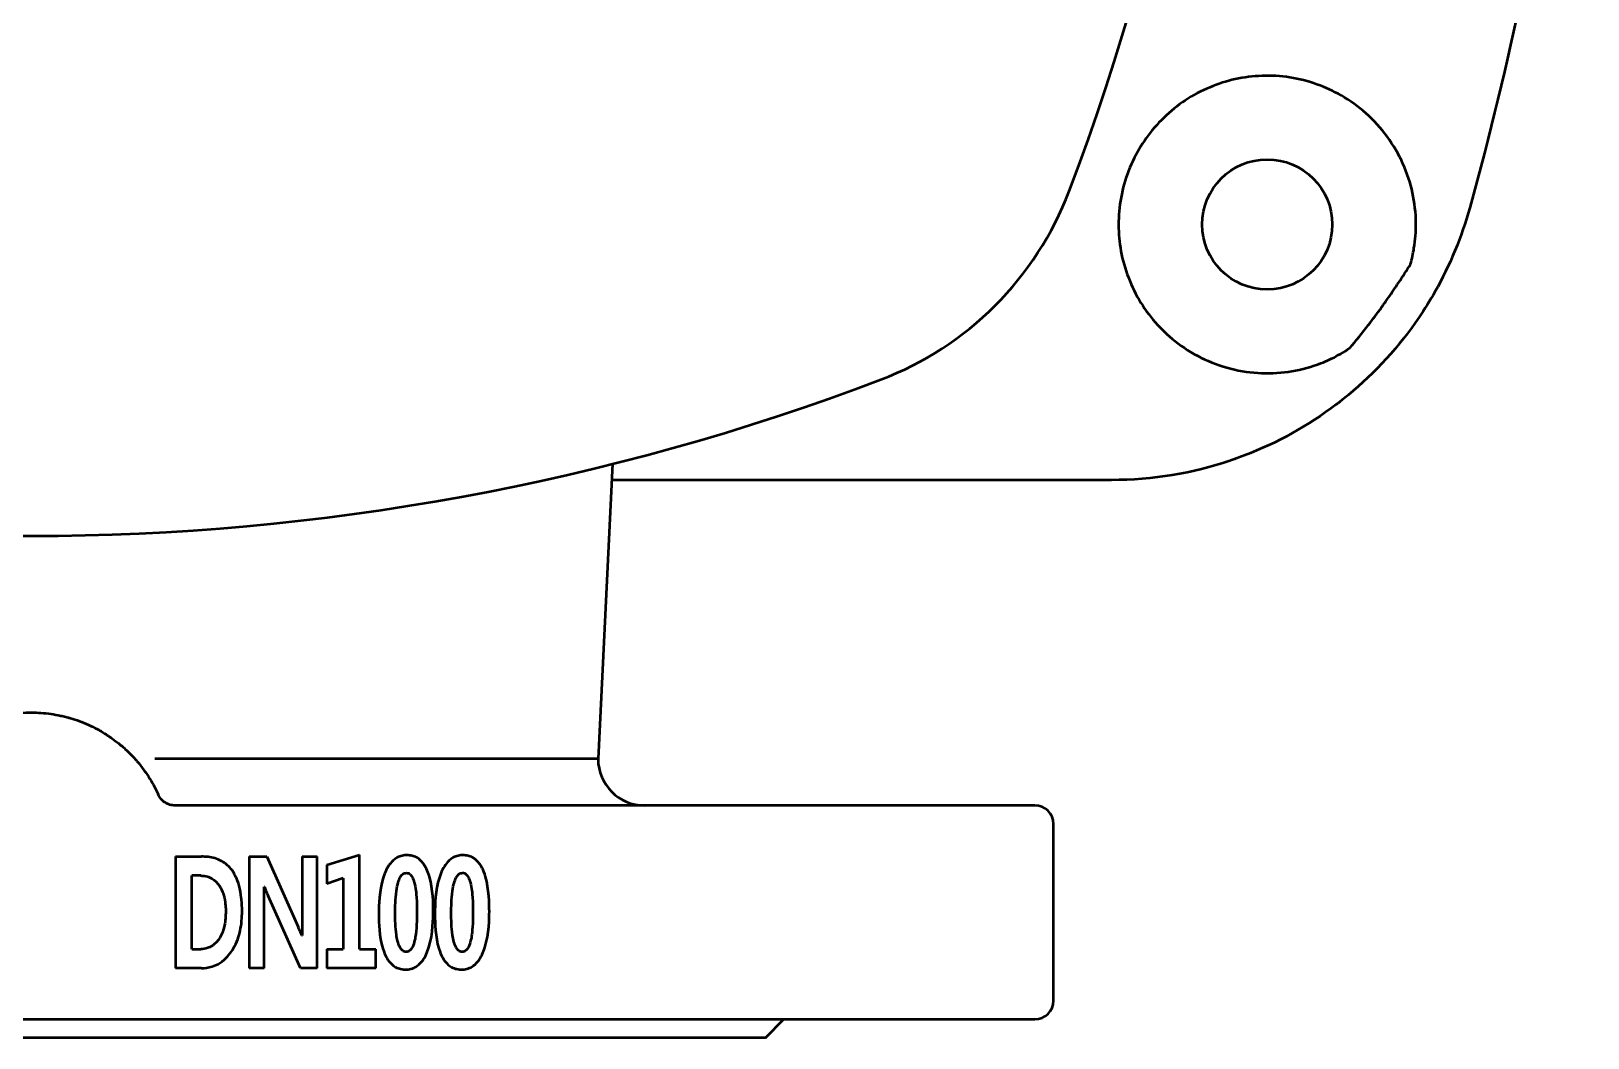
# Model space of a CAD drawing. Header units: millimetres. Extents: x 1510 to 10524, y 7125 to 13164.
# Drawn here: x 7929.95 to 7946.7, y 12611.39 to 12622.22 of the extents above; entities that cross this region are included whole.
import ezdxf

# ---------------------------------------------------------------- set-up
doc = ezdxf.new("R2010")
doc.units = ezdxf.units.MM
doc.header["$LTSCALE"] = 4
doc.layers.add('Visible (ISO)', color=7, linetype='Continuous', lineweight=50)

msp = doc.modelspace()

# ---------------------------------------------------------------- linework, layer by layer
at = {"layer": 'Visible (ISO)'}
for p, q in [((7936.211, 12617.567), (7936.055, 12614.394)), ((7941.58, 12617.394), (7936.203, 12617.394)), ((7940.755, 12613.894), (7931.504, 12613.894)), ((7940.955, 12611.794), (7940.955, 12613.694)), ((7931.507, 12613.344), (7931.507, 12612.144)), ((7931.507, 12613.344), (7931.789, 12613.344)), ((7932.3, 12613.344), (7932.3, 12612.144)), ((7932.3, 12613.344), (7932.492, 12613.344)), ((7932.492, 12613.344), (7932.827, 12612.589)), ((7932.871, 12613.344), (7933.032, 12613.344)), ((7932.871, 12613.344), (7932.871, 12612.494)), ((7933.032, 12612.144), (7933.032, 12613.344)), ((7933.137, 12613.255), (7933.489, 12613.362)), ((7933.489, 12612.349), (7933.489, 12613.362)), ((7931.779, 12613.139), (7931.683, 12613.139)), ((7931.683, 12612.349), (7931.683, 12613.139)), ((7933.137, 12613.255), (7933.137, 12613.051)), ((7932.465, 12613.018), (7932.462, 12613.018)), ((7933.313, 12613.113), (7933.137, 12613.051)), ((7933.313, 12613.113), (7933.313, 12612.349)), ((7932.461, 12612.144), (7932.461, 12612.826)), ((7932.853, 12612.144), (7932.504, 12612.92)), ((7932.868, 12612.494), (7932.871, 12612.494)), ((7931.683, 12612.349), (7931.779, 12612.349)), ((7933.137, 12612.349), (7933.137, 12612.144)), ((7933.137, 12612.349), (7933.313, 12612.349)), ((7933.489, 12612.349), (7933.664, 12612.349)), ((7933.664, 12612.144), (7933.664, 12612.349)), ((7931.788, 12612.144), (7931.507, 12612.144)), ((7932.461, 12612.144), (7932.3, 12612.144)), ((7933.032, 12612.144), (7932.853, 12612.144)), ((7933.664, 12612.144), (7933.137, 12612.144)), ((7919.155, 12611.594), (7940.755, 12611.594)), ((7937.855, 12611.394), (7938.055, 12611.594)), ((7937.855, 12611.394), (7922.055, 12611.394))]:
    msp.add_line(p, q, dxfattribs=at)
msp.add_circle((7943.255, 12620.144), 0.7, dxfattribs=at)
for centre, radius, start, end in [((7917.105, 12629.644), 25.7, 339.1605, 20.8395), ((7937.852, 12621.746), 3.5, 290.8395, 339.1605), ((7929.955, 12642.494), 25.7, 249.1605, 290.8395), ((7936.555, 12614.394), 0.5, 180, 270), ((7940.755, 12613.694), 0.2, 0, 90), ((7940.755, 12611.794), 0.2, 270, 0)]:
    msp.add_arc(centre, radius, start, end, dxfattribs=at)
for points, knots in [([(7946.705, 12629.644), (7946.705, 12629.262), (7946.698, 12628.879), (7946.686, 12628.495), (7946.679, 12628.298), (7946.671, 12628.101), (7946.661, 12627.903), (7946.651, 12627.706), (7946.64, 12627.508), (7946.626, 12627.31), (7946.626, 12627.307), (7946.626, 12627.303), (7946.626, 12627.3), (7946.573, 12626.52), (7946.494, 12625.737), (7946.387, 12624.954), (7946.387, 12624.951), (7946.387, 12624.949), (7946.387, 12624.947), (7946.386, 12624.944), (7946.386, 12624.941), (7946.385, 12624.938), (7946.18, 12623.434), (7945.869, 12621.889), (7945.434, 12620.323)], [0, 0, 0, 0, 0.122876, 0.122876, 0.122876, 0.185923, 0.185923, 0.185923, 0.248884, 0.248884, 0.248884, 0.25, 0.25, 0.25, 0.49834, 0.49834, 0.49834, 0.499023, 0.499023, 0.499023, 0.5, 0.5, 0.5, 1, 1, 1, 1]), ([(7944.834, 12619.888), (7944.849, 12619.978), (7944.856, 12620.068), (7944.854, 12620.27), (7944.841, 12620.38), (7944.795, 12620.589), (7944.761, 12620.695), (7944.67, 12620.899), (7944.612, 12620.998), (7944.479, 12621.18), (7944.402, 12621.265), (7944.235, 12621.413), (7944.145, 12621.477), (7943.89, 12621.624), (7943.698, 12621.694), (7943.3, 12621.756), (7943.095, 12621.747), (7942.728, 12621.666), (7942.54, 12621.589), (7942.207, 12621.369), (7942.062, 12621.226), (7941.844, 12620.921), (7941.756, 12620.737), (7941.656, 12620.351), (7941.644, 12620.148), (7941.686, 12619.775), (7941.745, 12619.578), (7941.932, 12619.222), (7942.06, 12619.063), (7942.202, 12618.939), (7942.282, 12618.869), (7942.372, 12618.805), (7942.567, 12618.695), (7942.671, 12618.65), (7942.887, 12618.582), (7942.999, 12618.56), (7943.222, 12618.54), (7943.333, 12618.542), (7943.546, 12618.567), (7943.654, 12618.59), (7943.824, 12618.647), (7943.887, 12618.672), (7943.948, 12618.702)], [-6.424683, -6.424683, -6.424683, -6.424683, -6.165741, -6.165741, -5.843627, -5.843627, -5.518651, -5.518651, -5.193675, -5.193675, -4.868699, -4.868699, -4.543723, -4.543723, -3.970715, -3.970715, -3.397707, -3.397707, -2.834784, -2.834784, -2.271861, -2.271861, -1.708938, -1.708938, -1.146015, -1.146015, -0.573008, -0.573008, 0, 0, 0, 0.324976, 0.324976, 0.649952, 0.649952, 0.974929, 0.974929, 1.299905, 1.299905, 1.622018, 1.622018, 1.815464, 1.815464, 1.815464, 1.815464]), ([(7945.434, 12620.323), (7945.346, 12620.007), (7945.22, 12619.703), (7945.059, 12619.42), (7945.006, 12619.326), (7944.948, 12619.234), (7944.888, 12619.145), (7944.675, 12618.832), (7944.417, 12618.549), (7944.124, 12618.307), (7944.103, 12618.29), (7944.082, 12618.272), (7944.06, 12618.256), (7944.05, 12618.247), (7944.039, 12618.239), (7944.028, 12618.23), (7944.023, 12618.226), (7944.017, 12618.222), (7944.012, 12618.218), (7944.007, 12618.214), (7944.001, 12618.21), (7943.996, 12618.206), (7943.698, 12617.98), (7943.365, 12617.794), (7943.007, 12617.657), (7942.982, 12617.647), (7942.956, 12617.638), (7942.93, 12617.629), (7942.917, 12617.624), (7942.904, 12617.619), (7942.892, 12617.615), (7942.885, 12617.613), (7942.879, 12617.61), (7942.872, 12617.608), (7942.869, 12617.607), (7942.866, 12617.606), (7942.862, 12617.605), (7942.859, 12617.604), (7942.856, 12617.603), (7942.853, 12617.602), (7942.455, 12617.468), (7942.024, 12617.394), (7941.58, 12617.394)], [0, 0, 0, 0, 0.1875, 0.1875, 0.1875, 0.25, 0.25, 0.25, 0.46875, 0.46875, 0.46875, 0.484375, 0.484375, 0.484375, 0.492187, 0.492187, 0.492187, 0.496094, 0.496094, 0.496094, 0.5, 0.5, 0.5, 0.71875, 0.71875, 0.71875, 0.734375, 0.734375, 0.734375, 0.742187, 0.742187, 0.742187, 0.746094, 0.746094, 0.746094, 0.748047, 0.748047, 0.748047, 0.75, 0.75, 0.75, 1, 1, 1, 1]), ([(7944.797, 12619.718), (7944.805, 12619.746), (7944.812, 12619.774), (7944.824, 12619.831), (7944.83, 12619.859), (7944.834, 12619.888)], [0.0000005, 0.0000005, 0.0000005, 0.0000005, 0.0872993, 0.0872993, 0.1745808, 0.1745808, 0.1745808, 0.1745808]), ([(7944.143, 12618.813), (7944.213, 12618.894), (7944.279, 12618.978), (7944.392, 12619.126), (7944.44, 12619.19), (7944.51, 12619.288), (7944.535, 12619.323), (7944.596, 12619.41), (7944.632, 12619.464), (7944.712, 12619.583), (7944.755, 12619.65), (7944.797, 12619.718)], [-1.106937, -1.106937, -1.106937, -1.106937, -0.790728, -0.790728, -0.556538, -0.556538, -0.430422, -0.430422, -0.239186, -0.239186, -0.000002, -0.000002, -0.000002, -0.000002]), ([(7943.948, 12618.702), (7943.982, 12618.718), (7944.015, 12618.735), (7944.08, 12618.772), (7944.112, 12618.792), (7944.143, 12618.813)], [0, 0, 0, 0, 0.1129397, 0.1129397, 0.225879, 0.225879, 0.225879, 0.225879]), ([(7928.588, 12614.011), (7928.611, 12614.063), (7928.64, 12614.12), (7928.697, 12614.212), (7928.718, 12614.243), (7928.753, 12614.291), (7928.765, 12614.307), (7928.784, 12614.332), (7928.794, 12614.344), (7928.806, 12614.358), (7928.812, 12614.365), (7928.815, 12614.369), (7928.817, 12614.371), (7928.818, 12614.372), (7928.818, 12614.372), (7928.857, 12614.418), (7928.895, 12614.456), (7928.965, 12614.522), (7928.997, 12614.549), (7929.053, 12614.593), (7929.078, 12614.611), (7929.107, 12614.631), (7929.115, 12614.637), (7929.126, 12614.644), (7929.13, 12614.646), (7929.134, 12614.649), (7929.136, 12614.651), (7929.139, 12614.652), (7929.14, 12614.653), (7929.14, 12614.653), (7929.141, 12614.654), (7929.141, 12614.654), (7929.208, 12614.697), (7929.275, 12614.733), (7929.373, 12614.777), (7929.405, 12614.79), (7929.453, 12614.807), (7929.468, 12614.813), (7929.492, 12614.821), (7929.503, 12614.824), (7929.517, 12614.828), (7929.524, 12614.83), (7929.527, 12614.831), (7929.528, 12614.832), (7929.529, 12614.832), (7929.672, 12614.874), (7929.816, 12614.894), (7930.025, 12614.894), (7930.096, 12614.889), (7930.202, 12614.874), (7930.238, 12614.867), (7930.291, 12614.856), (7930.318, 12614.849), (7930.349, 12614.841), (7930.365, 12614.837), (7930.372, 12614.834), (7930.376, 12614.833), (7930.378, 12614.833), (7930.379, 12614.832), (7930.441, 12614.814), (7930.505, 12614.791), (7930.603, 12614.747), (7930.636, 12614.731), (7930.686, 12614.704), (7930.703, 12614.694), (7930.728, 12614.679), (7930.74, 12614.672), (7930.755, 12614.662), (7930.762, 12614.658), (7930.766, 12614.655), (7930.768, 12614.654), (7930.769, 12614.653), (7930.77, 12614.653), (7930.779, 12614.647), (7930.794, 12614.637), (7930.832, 12614.61), (7930.856, 12614.593), (7930.913, 12614.549), (7930.945, 12614.522), (7930.997, 12614.472), (7931.016, 12614.455), (7931.044, 12614.425), (7931.053, 12614.415), (7931.068, 12614.399), (7931.075, 12614.391), (7931.084, 12614.381), (7931.088, 12614.376), (7931.09, 12614.374), (7931.092, 12614.372), (7931.092, 12614.372), (7931.148, 12614.306), (7931.194, 12614.242), (7931.269, 12614.12), (7931.298, 12614.063), (7931.322, 12614.011)], [0, 0, 0, 0, 0.0625, 0.0625, 0.09375, 0.09375, 0.109375, 0.109375, 0.117188, 0.121094, 0.123047, 0.124023, 0.124756, 0.124756, 0.125, 0.125, 0.15625, 0.15625, 0.1875, 0.1875, 0.21875, 0.21875, 0.234375, 0.234375, 0.242188, 0.242188, 0.246094, 0.248047, 0.249023, 0.249756, 0.249756, 0.25, 0.25, 0.3125, 0.3125, 0.34375, 0.34375, 0.359375, 0.359375, 0.367188, 0.371094, 0.373047, 0.374023, 0.374023, 0.375, 0.375, 0.5, 0.5, 0.5625, 0.5625, 0.59375, 0.59375, 0.609375, 0.617188, 0.621094, 0.623047, 0.624023, 0.624023, 0.625, 0.625, 0.6875, 0.6875, 0.71875, 0.71875, 0.734375, 0.734375, 0.742188, 0.746094, 0.748047, 0.749023, 0.749756, 0.749756, 0.75, 0.75, 0.78125, 0.78125, 0.8125, 0.8125, 0.84375, 0.84375, 0.859375, 0.859375, 0.867188, 0.867188, 0.871094, 0.873047, 0.874023, 0.874756, 0.874756, 0.875, 0.875, 0.9375, 0.9375, 1, 1, 1, 1]), ([(7936.055, 12614.394), (7936.055, 12614.394), (7936.026, 12614.394), (7935.91, 12614.394), (7935.824, 12614.394), (7935.597, 12614.394), (7935.455, 12614.394), (7935.122, 12614.394), (7934.93, 12614.394), (7934.501, 12614.394), (7934.264, 12614.394), (7933.751, 12614.394), (7933.475, 12614.394), (7932.892, 12614.394), (7932.586, 12614.394), (7931.95, 12614.394), (7931.622, 12614.394), (7931.286, 12614.394)], [0, 0, 0, 0, 0.125, 0.125, 0.25, 0.25, 0.375, 0.375, 0.5, 0.5, 0.625, 0.625, 0.75, 0.75, 0.875, 0.875, 1, 1, 1, 1]), ([(7931.504, 12613.894), (7931.485, 12613.894), (7931.466, 12613.896), (7931.448, 12613.902), (7931.439, 12613.905), (7931.429, 12613.908), (7931.421, 12613.912), (7931.412, 12613.916), (7931.404, 12613.92), (7931.396, 12613.926), (7931.388, 12613.931), (7931.38, 12613.936), (7931.373, 12613.943), (7931.366, 12613.949), (7931.359, 12613.956), (7931.353, 12613.963), (7931.34, 12613.977), (7931.33, 12613.994), (7931.322, 12614.011)], [0, 0, 0, 0, 0.25, 0.25, 0.25, 0.375, 0.375, 0.375, 0.5, 0.5, 0.5, 0.625, 0.625, 0.625, 0.75, 0.75, 0.75, 1, 1, 1, 1]), ([(7932.224, 12612.759), (7932.224, 12612.799), (7932.224, 12612.833), (7932.216, 12612.91), (7932.211, 12612.953), (7932.181, 12613.087), (7932.152, 12613.14), (7932.109, 12613.213), (7932.077, 12613.245), (7932.017, 12613.29), (7931.981, 12613.31), (7931.908, 12613.332), (7931.884, 12613.337), (7931.831, 12613.343), (7931.807, 12613.343), (7931.789, 12613.344)], [0, 0, 0, 0, 0.121187, 0.121187, 0.197092, 0.197092, 0.339088, 0.339088, 0.660859, 0.660859, 0.938832, 0.938832, 1.065205, 1.065205, 1.226511, 1.226511, 1.226511, 1.226511]), ([(7934, 12613.358), (7933.986, 12613.358), (7933.968, 12613.358), (7933.929, 12613.349), (7933.911, 12613.342), (7933.858, 12613.314), (7933.834, 12613.287), (7933.787, 12613.228), (7933.762, 12613.177), (7933.699, 12612.971), (7933.697, 12612.83), (7933.696, 12612.725)], [0, 0, 0, 0, 0.0467324, 0.0467324, 0.0858524, 0.0858524, 0.1705399, 0.1705399, 0.3735754, 0.3735754, 0.8468961, 0.8468961, 0.8468961, 0.8468961]), ([(7934.282, 12612.752), (7934.281, 12612.832), (7934.28, 12612.99), (7934.229, 12613.168), (7934.21, 12613.22), (7934.153, 12613.299), (7934.13, 12613.317), (7934.102, 12613.334), (7934.083, 12613.345), (7934.034, 12613.357), (7934.017, 12613.358), (7934, 12613.358)], [0, 0, 0, 0, 0.2394169, 0.2394169, 0.315188, 0.315188, 0.3704248, 0.3704248, 0.3931886, 0.3931886, 0.4120855, 0.4120855, 0.4120855, 0.4120855]), ([(7934.603, 12613.358), (7934.589, 12613.358), (7934.571, 12613.358), (7934.532, 12613.349), (7934.514, 12613.342), (7934.461, 12613.314), (7934.437, 12613.287), (7934.392, 12613.231), (7934.367, 12613.182), (7934.302, 12612.973), (7934.3, 12612.831), (7934.299, 12612.725)], [0, 0, 0, 0, 0.0475492, 0.0475492, 0.0874066, 0.0874066, 0.174653, 0.174653, 0.369307, 0.369307, 0.8062278, 0.8062278, 0.8062278, 0.8062278]), ([(7934.885, 12612.752), (7934.884, 12612.833), (7934.883, 12612.992), (7934.821, 12613.204), (7934.794, 12613.246), (7934.755, 12613.3), (7934.731, 12613.318), (7934.704, 12613.335), (7934.685, 12613.345), (7934.637, 12613.357), (7934.62, 12613.358), (7934.603, 12613.358)], [0, 0, 0, 0, 0.2425795, 0.2425795, 0.3801787, 0.3801787, 0.6127438, 0.6127438, 0.7073404, 0.7073404, 0.7851237, 0.7851237, 0.7851237, 0.7851237]), ([(7931.779, 12613.139), (7931.802, 12613.138), (7931.827, 12613.136), (7931.862, 12613.125), (7931.89, 12613.116), (7931.956, 12613.066), (7931.979, 12613.033), (7932.007, 12612.985), (7932.023, 12612.95), (7932.047, 12612.841), (7932.048, 12612.789), (7932.049, 12612.755)], [0, 0, 0, 0, 0.0721186, 0.0721186, 0.0970352, 0.0970352, 0.1258823, 0.1258823, 0.158064, 0.158064, 0.1961372, 0.1961372, 0.1961372, 0.1961372]), ([(7933.872, 12612.731), (7933.872, 12612.804), (7933.873, 12612.884), (7933.896, 12613.049), (7933.91, 12613.091), (7933.932, 12613.131), (7933.941, 12613.144), (7933.959, 12613.159), (7933.967, 12613.162), (7933.979, 12613.167), (7933.985, 12613.168), (7933.993, 12613.168)], [0, 0, 0, 0, 0.2190708, 0.2190708, 0.4026867, 0.4026867, 0.4812286, 0.4812286, 0.5270359, 0.5270359, 0.5836534, 0.5836534, 0.5836534, 0.5836534]), ([(7933.993, 12613.168), (7934, 12613.168), (7934.006, 12613.167), (7934.019, 12613.162), (7934.025, 12613.159), (7934.038, 12613.148), (7934.048, 12613.137), (7934.071, 12613.091), (7934.085, 12613.046), (7934.097, 12612.957), (7934.101, 12612.925), (7934.104, 12612.844), (7934.105, 12612.822), (7934.106, 12612.782), (7934.106, 12612.778), (7934.106, 12612.743)], [0, 0, 0, 0, 0.02252757, 0.02252757, 0.03825119, 0.03825119, 0.05414756, 0.05414756, 0.07766196, 0.07766196, 0.08500839, 0.08500839, 0.0869085, 0.0869085, 0.08885139, 0.08885139, 0.08885139, 0.08885139]), ([(7934.475, 12612.731), (7934.475, 12612.805), (7934.476, 12612.884), (7934.498, 12613.042), (7934.511, 12613.086), (7934.536, 12613.132), (7934.545, 12613.144), (7934.562, 12613.159), (7934.569, 12613.162), (7934.582, 12613.167), (7934.588, 12613.168), (7934.596, 12613.168)], [0, 0, 0, 0, 0.2219947, 0.2219947, 0.3872107, 0.3872107, 0.4587433, 0.4587433, 0.5055431, 0.5055431, 0.5651508, 0.5651508, 0.5651508, 0.5651508]), ([(7934.596, 12613.168), (7934.603, 12613.168), (7934.609, 12613.167), (7934.621, 12613.163), (7934.628, 12613.159), (7934.641, 12613.147), (7934.651, 12613.137), (7934.675, 12613.089), (7934.689, 12613.042), (7934.699, 12612.958), (7934.704, 12612.926), (7934.707, 12612.845), (7934.708, 12612.822), (7934.709, 12612.782), (7934.709, 12612.779), (7934.709, 12612.743)], [0, 0, 0, 0, 0.02332915, 0.02332915, 0.03792747, 0.03792747, 0.05144317, 0.05144317, 0.07303148, 0.07303148, 0.08018653, 0.08018653, 0.08204276, 0.08204276, 0.08395285, 0.08395285, 0.08395285, 0.08395285]), ([(7932.461, 12612.826), (7932.461, 12612.833), (7932.461, 12612.886), (7932.462, 12612.93), (7932.462, 12612.937), (7932.462, 12612.96), (7932.461, 12612.971), (7932.462, 12612.988), (7932.462, 12612.994), (7932.462, 12613.006), (7932.462, 12613.012), (7932.462, 12613.018)], [0, 0, 0, 0, 0.01913891, 0.01913891, 0.02333944, 0.02333944, 0.02946851, 0.02946851, 0.03288843, 0.03288843, 0.0363014, 0.0363014, 0.0363014, 0.0363014]), ([(7932.465, 12613.018), (7932.471, 12613), (7932.473, 12612.994), (7932.489, 12612.954), (7932.493, 12612.945), (7932.504, 12612.92)], [0, 0, 0, 0, 0.0574182, 0.0574182, 0.1129702, 0.1129702, 0.1129702, 0.1129702]), ([(7932.049, 12612.755), (7932.048, 12612.73), (7932.048, 12612.708), (7932.043, 12612.655), (7932.04, 12612.628), (7932.022, 12612.542), (7932.002, 12612.503), (7931.984, 12612.468), (7931.961, 12612.43), (7931.909, 12612.386), (7931.887, 12612.371), (7931.828, 12612.351), (7931.802, 12612.349), (7931.779, 12612.349)], [0, 0, 0, 0, 0.0764584, 0.0764584, 0.1384356, 0.1384356, 0.2884135, 0.2884135, 0.5349462, 0.5349462, 0.6509175, 0.6509175, 0.761668, 0.761668, 0.761668, 0.761668]), ([(7931.788, 12612.144), (7931.824, 12612.145), (7931.859, 12612.147), (7931.953, 12612.177), (7931.987, 12612.199), (7932.07, 12612.261), (7932.107, 12612.315), (7932.171, 12612.423), (7932.192, 12612.494), (7932.211, 12612.581), (7932.216, 12612.617), (7932.223, 12612.691), (7932.224, 12612.723), (7932.224, 12612.759)], [0, 0, 0, 0, 0.108924, 0.108924, 0.227849, 0.227849, 0.566694, 0.566694, 1.2216, 1.2216, 1.662197, 1.662197, 2.169641, 2.169641, 2.169641, 2.169641]), ([(7933.696, 12612.725), (7933.697, 12612.625), (7933.699, 12612.487), (7933.763, 12612.276), (7933.792, 12612.234), (7933.822, 12612.197), (7933.844, 12612.173), (7933.896, 12612.145), (7933.915, 12612.139), (7933.952, 12612.13), (7933.969, 12612.13), (7933.984, 12612.129)], [0, 0, 0, 0, 0.2995021, 0.2995021, 0.4808841, 0.4808841, 0.6570218, 0.6570218, 0.7664901, 0.7664901, 0.9365, 0.9365, 0.9365, 0.9365]), ([(7933.99, 12612.319), (7933.982, 12612.32), (7933.976, 12612.32), (7933.964, 12612.325), (7933.957, 12612.328), (7933.942, 12612.341), (7933.933, 12612.351), (7933.901, 12612.407), (7933.89, 12612.468), (7933.873, 12612.583), (7933.872, 12612.669), (7933.872, 12612.731)], [0, 0, 0, 0, 0.0272851, 0.0272851, 0.0485135, 0.0485135, 0.0745624, 0.0745624, 0.1481851, 0.1481851, 0.3350184, 0.3350184, 0.3350184, 0.3350184]), ([(7933.984, 12612.129), (7934.002, 12612.13), (7934.019, 12612.13), (7934.063, 12612.142), (7934.082, 12612.151), (7934.113, 12612.169), (7934.138, 12612.187), (7934.196, 12612.265), (7934.218, 12612.314), (7934.28, 12612.514), (7934.281, 12612.689), (7934.282, 12612.752)], [0, 0, 0, 0, 0.0558888, 0.0558888, 0.1130278, 0.1130278, 0.1912389, 0.1912389, 0.2776621, 0.2776621, 0.5082402, 0.5082402, 0.5082402, 0.5082402]), ([(7934.106, 12612.743), (7934.106, 12612.701), (7934.106, 12612.602), (7934.088, 12612.468), (7934.079, 12612.412), (7934.046, 12612.35), (7934.037, 12612.34), (7934.023, 12612.328), (7934.016, 12612.325), (7934.003, 12612.32), (7933.997, 12612.32), (7933.99, 12612.319)], [0, 0, 0, 0, 0.1272244, 0.1272244, 0.1806432, 0.1806432, 0.2058989, 0.2058989, 0.2338199, 0.2338199, 0.2768157, 0.2768157, 0.2768157, 0.2768157]), ([(7934.299, 12612.725), (7934.3, 12612.624), (7934.302, 12612.485), (7934.366, 12612.275), (7934.395, 12612.234), (7934.425, 12612.196), (7934.447, 12612.173), (7934.499, 12612.144), (7934.518, 12612.138), (7934.555, 12612.13), (7934.572, 12612.13), (7934.587, 12612.129)], [0, 0, 0, 0, 0.301501, 0.301501, 0.4808729, 0.4808729, 0.6623896, 0.6623896, 0.7743362, 0.7743362, 0.9490093, 0.9490093, 0.9490093, 0.9490093]), ([(7934.593, 12612.319), (7934.585, 12612.32), (7934.579, 12612.32), (7934.567, 12612.325), (7934.56, 12612.328), (7934.545, 12612.34), (7934.536, 12612.351), (7934.508, 12612.4), (7934.496, 12612.45), (7934.476, 12612.582), (7934.475, 12612.669), (7934.475, 12612.731)], [0, 0, 0, 0, 0.0275958, 0.0275958, 0.0464153, 0.0464153, 0.0665231, 0.0665231, 0.1112153, 0.1112153, 0.1850055, 0.1850055, 0.1850055, 0.1850055]), ([(7934.587, 12612.129), (7934.604, 12612.13), (7934.622, 12612.13), (7934.665, 12612.141), (7934.683, 12612.15), (7934.715, 12612.168), (7934.741, 12612.187), (7934.798, 12612.264), (7934.82, 12612.312), (7934.883, 12612.512), (7934.884, 12612.688), (7934.885, 12612.752)], [0, 0, 0, 0, 0.0566336, 0.0566336, 0.1143748, 0.1143748, 0.195127, 0.195127, 0.2832308, 0.2832308, 0.52184, 0.52184, 0.52184, 0.52184]), ([(7934.709, 12612.743), (7934.709, 12612.712), (7934.709, 12612.672), (7934.704, 12612.569), (7934.7, 12612.534), (7934.691, 12612.467), (7934.681, 12612.412), (7934.649, 12612.35), (7934.64, 12612.34), (7934.626, 12612.329), (7934.619, 12612.325), (7934.606, 12612.32), (7934.6, 12612.32), (7934.593, 12612.319)], [0, 0, 0, 0, 0.0922648, 0.0922648, 0.2006915, 0.2006915, 0.3608766, 0.3608766, 0.4388686, 0.4388686, 0.530056, 0.530056, 0.6694703, 0.6694703, 0.6694703, 0.6694703]), ([(7932.868, 12612.494), (7932.867, 12612.496), (7932.867, 12612.498), (7932.865, 12612.502), (7932.864, 12612.504), (7932.861, 12612.511), (7932.861, 12612.512), (7932.855, 12612.526), (7932.852, 12612.533), (7932.847, 12612.546), (7932.845, 12612.55), (7932.84, 12612.561), (7932.838, 12612.566), (7932.833, 12612.577), (7932.83, 12612.583), (7932.827, 12612.589)], [0, 0, 0, 0, 0.0084971, 0.0084971, 0.016953, 0.016953, 0.0403698, 0.0403698, 0.0712978, 0.0712978, 0.0856009, 0.0856009, 0.112523, 0.112523, 0.1397133, 0.1397133, 0.1397133, 0.1397133])]:
    msp.add_open_spline(points, degree=3, knots=knots, dxfattribs=at)
msp.add_open_spline([(7936.055, 12614.394), (7936.055, 12614.394), (7936.055, 12614.394), (7936.055, 12614.394)], degree=3, dxfattribs=at)

doc.saveas('drawing.dxf')
